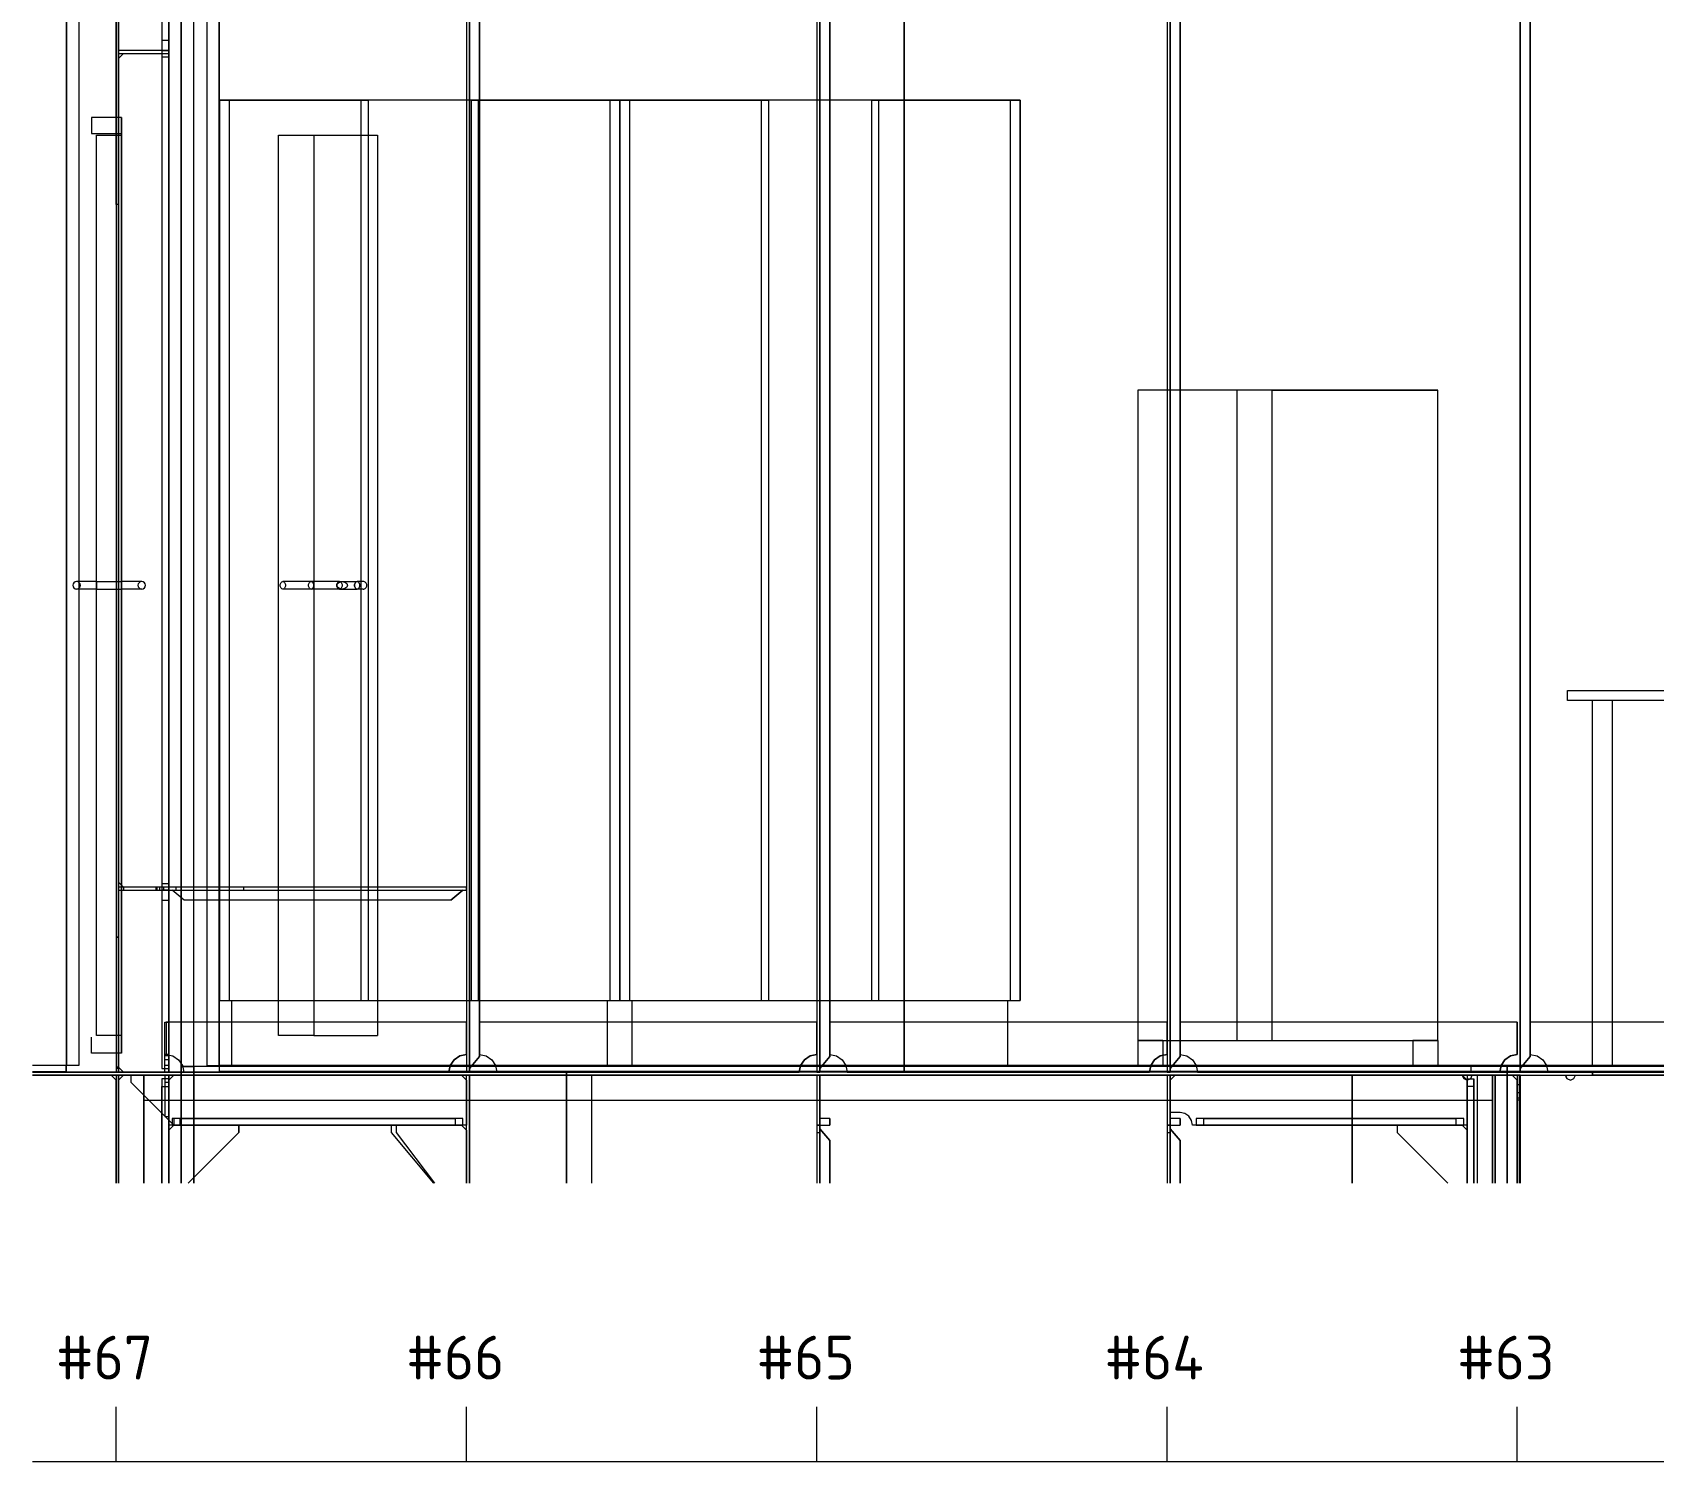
# Model space of a CAD drawing. Header units: millimetres. Extents: x -35117 to 70520, y -28859 to 27816.
# Drawn here: x -22481 to -19242, y -17423 to -14566 of the extents above; entities that cross this region are included whole.
import ezdxf

# ---------------------------------------------------------------- set-up
doc = ezdxf.new("R2010")
doc.units = ezdxf.units.MM
for name, color, linetype in [('-1', 7, 'Continuous'), ('-1102', 7, 'Continuous'), ('-1109', 7, 'Continuous'), ('-1114', 7, 'Continuous'), ('-1513', 7, 'Continuous'), ('1', 7, 'Continuous'), ('2', 7, 'Continuous'), ('3', 7, 'Continuous')]:
    doc.layers.add(name, color=color, linetype=linetype)
doc.styles.add('Style_GOST_type_B', font='GOST type B')

msp = doc.modelspace()

# ---------------------------------------------------------------- linework, layer by layer
at = {"layer": '-1', "color": 1, "lineweight": 0}
for p, q in [((-22314.13, -17422.696), (-22314.13, -17313.321)), ((-21614.13, -17422.696), (-21614.13, -17313.321)), ((-20914.13, -17422.696), (-20914.13, -17313.321)), ((-20214.13, -17422.696), (-20214.13, -17313.321)), ((-19514.13, -17422.696), (-19514.13, -17313.321)), ((-22481.432, -17422.696), (-16653.233, -17422.696))]:
    msp.add_line(p, q, dxfattribs=at)
at = {"layer": '-1102', "color": 3, "lineweight": 0}
for p, q in [((-22309.13, -14050.247), (-22309.13, -14910.248)), ((-22309.13, -14910.248), (-22309.13, -14050.247)), ((-22309.13, -14050.247), (-22309.13, -16644.248)), ((-22309.13, -16644.248), (-22309.13, -14050.247)), ((-20739.128, -16644.248), (-20739.128, -14050.247)), ((-20739.128, -14050.247), (-20739.128, -16644.248)), ((-22309.13, -14910.248), (-22309.13, -16374.246)), ((-22309.13, -16374.246), (-22309.13, -14910.248)), ((-22309.13, -16374.246), (-22309.13, -16644.248)), ((-22309.13, -16644.248), (-22309.13, -16374.246)), ((-21414.128, -16644.248), (-22481.432, -16644.248)), ((-22481.432, -16644.248), (-21414.128, -16644.248)), ((-22481.432, -16650.247), (-21414.128, -16650.247)), ((-21414.128, -16650.247), (-22481.432, -16650.247)), ((-22481.432, -16650.247), (-22324.126, -16650.247)), ((-22314.128, -16660.248), (-22324.126, -16650.247)), ((-22309.13, -16637.177), (-22314.128, -16637.177)), ((-22309.13, -16637.177), (-22314.128, -16637.177)), ((-22309.13, -16866.254), (-22309.13, -16650.247)), ((-22309.13, -16650.247), (-22309.13, -16866.254)), ((-22309.13, -16866.254), (-22309.13, -16650.247)), ((-22309.13, -16650.247), (-22309.13, -16866.254)), ((-22299.126, -16650.247), (-21414.128, -16650.247)), ((-21608.129, -16866.254), (-21608.129, -16650.247)), ((-21414.128, -16650.247), (-21414.128, -16644.248)), ((-21414.128, -16644.248), (-21414.128, -16650.247)), ((-21414.128, -16650.247), (-21414.128, -16644.248)), ((-21414.128, -16644.248), (-21414.128, -16650.247)), ((-21414.128, -16644.248), (-21414.128, -16650.247)), ((-19364.128, -16644.248), (-21414.128, -16644.248)), ((-21414.128, -16644.248), (-21414.128, -16650.247)), ((-19364.128, -16644.248), (-21414.128, -16644.248)), ((-21414.128, -16866.254), (-21414.128, -16650.247)), ((-21414.128, -16650.247), (-21414.128, -16866.254)), ((-21414.128, -16650.247), (-19364.128, -16650.247)), ((-21414.128, -16650.247), (-19364.128, -16650.247)), ((-21414.128, -16650.247), (-19844.127, -16650.247)), ((-21414.128, -16866.254), (-21414.128, -16650.247)), ((-19844.127, -16866.254), (-19844.127, -16650.247)), ((-19844.127, -16650.247), (-19844.127, -16866.254)), ((-19621.202, -16657.318), (-19624.126, -16650.247)), ((-19509.13, -16650.247), (-19509.13, -16660.248)), ((-19509.13, -16866.254), (-19509.13, -16650.247)), ((-19508.129, -16650.247), (-19508.129, -16866.254)), ((-19415.197, -16657.318), (-19418.126, -16650.247)), ((-19364.128, -16644.248), (-19364.128, -16650.247)), ((-16653.234, -16644.248), (-19364.128, -16644.248)), ((-19364.128, -16650.247), (-19364.128, -16644.248)), ((-19364.128, -16644.248), (-16653.234, -16644.248)), ((-19364.128, -16650.247), (-19364.128, -16644.248)), ((-19364.128, -16650.247), (-19364.128, -16644.248)), ((-19364.128, -16650.247), (-19364.128, -16644.248)), ((-19364.128, -16644.248), (-19364.128, -16650.247)), ((-19364.128, -16650.247), (-16653.234, -16650.247)), ((-16653.234, -16650.247), (-19364.128, -16650.247)), ((-22314.128, -16866.254), (-22314.128, -16660.248)), ((-19621.202, -16657.318), (-19614.128, -16660.248)), ((-19508.129, -16669.382), (-19514.128, -16669.382)), ((-19514.128, -16669.382), (-19514.128, -16685.605)), ((-19509.13, -16660.248), (-19509.13, -16866.254)), ((-19415.197, -16657.318), (-19408.129, -16660.248)), ((-19508.129, -16685.605), (-19514.128, -16685.605)), ((-19514.128, -16685.605), (-19514.128, -16696.442)), ((-19508.129, -16696.442), (-19514.128, -16696.442)), ((-19514.128, -16696.442), (-19514.128, -16700.247)), ((-19508.129, -16700.247), (-19514.128, -16700.247)), ((-19514.128, -16700.247), (-19514.128, -16866.254))]:
    msp.add_line(p, q, dxfattribs=at)
for points in [[(-22309.13, -14910.248), (-22314.128, -14910.248), (-22314.128, -14050.247), (-22309.13, -14050.247)], [(-22309.13, -14050.247), (-22314.128, -14050.247), (-22314.128, -16644.248), (-22309.13, -16644.248)], [(-20739.128, -16644.248), (-22309.13, -16644.248), (-22309.13, -14060.248), (-22299.126, -14050.247)], [(-19169.127, -16644.248), (-20739.128, -16644.248), (-20739.128, -14050.247)], [(-22309.13, -14910.248), (-22314.128, -14910.248), (-22314.128, -16374.246), (-22309.13, -16374.246)], [(-22309.13, -16374.246), (-22314.128, -16374.246), (-22314.128, -16644.248), (-22309.13, -16644.248)], [(-22324.126, -16650.247), (-22314.128, -16660.248), (-22314.128, -16866.254)], [(-22309.13, -16634.247), (-22314.128, -16634.247), (-22314.128, -16637.177)], [(-22309.13, -16634.247), (-22314.128, -16634.247), (-22314.128, -16637.177)], [(-22314.128, -16637.177), (-22314.128, -16644.248), (-22309.13, -16644.248)], [(-22314.128, -16637.177), (-22314.128, -16644.248), (-22309.13, -16644.248)], [(-22309.13, -16650.247), (-22314.128, -16650.247), (-22314.128, -16866.254)], [(-22309.13, -16650.247), (-22314.128, -16650.247), (-22314.128, -16866.254)], [(-22309.13, -16644.248), (-22309.13, -16637.177), (-22309.13, -16634.247)], [(-22309.13, -16634.247), (-22309.13, -16637.177), (-22309.13, -16644.248)], [(-22309.13, -16644.248), (-22309.13, -16637.177), (-22309.13, -16634.247)], [(-22309.13, -16634.247), (-22309.13, -16637.177), (-22309.13, -16644.248)], [(-22309.13, -16866.254), (-22309.13, -16660.248), (-22299.126, -16650.247)], [(-21614.128, -16866.254), (-21614.128, -16650.247), (-21608.129, -16650.247)], [(-21608.129, -16650.247), (-21608.129, -16660.248), (-21608.129, -16866.254)], [(-19844.127, -16866.254), (-19844.127, -16650.247), (-19624.126, -16650.247)], [(-19624.126, -16650.247), (-19621.202, -16657.318), (-19614.128, -16660.248)], [(-19614.128, -16660.248), (-19607.054, -16657.318), (-19604.131, -16650.247), (-19418.126, -16650.247)], [(-19509.13, -16650.247), (-19514.128, -16650.247), (-19514.128, -16866.254)], [(-19508.129, -16650.247), (-19514.128, -16650.247), (-19514.128, -16669.382)], [(-19508.129, -16866.254), (-19508.129, -16700.247), (-19508.129, -16696.442), (-19508.129, -16685.605), (-19508.129, -16669.382), (-19508.129, -16650.247)], [(-19418.126, -16650.247), (-19415.197, -16657.318), (-19408.129, -16660.248)], [(-19408.129, -16660.248), (-19401.055, -16657.318), (-19398.131, -16650.247), (-19002.129, -16650.247)]]:
    msp.add_lwpolyline(points, dxfattribs=at)
at = {"layer": '-1109', "color": 1, "lineweight": 0}
for p, q in [((-22209.13, -16274.246), (-22209.13, -14150.247)), ((-22209.13, -14150.247), (-22209.13, -16274.246)), ((-20908.129, -14150.247), (-20908.129, -16644.248)), ((-20208.129, -14150.247), (-20208.129, -16644.248)), ((-22209.13, -16267.099), (-22209.13, -14157.398)), ((-20908.129, -16637.097), (-20908.129, -14157.398)), ((-20888.127, -16613.26), (-20888.127, -14181.235)), ((-20208.129, -16637.097), (-20208.129, -14157.398)), ((-20188.127, -16613.26), (-20188.127, -14181.235)), ((-21608.129, -14258.249), (-21608.129, -16644.248)), ((-21608.129, -16637.097), (-21608.129, -14265.399)), ((-19508.129, -14258.249), (-19508.129, -16644.248)), ((-19508.129, -16637.097), (-19508.129, -14265.399)), ((-21588.127, -16613.26), (-21588.127, -14289.233)), ((-19488.127, -16613.26), (-19488.127, -14289.233)), ((-22309.13, -14602.249), (-22309.13, -14608.249)), ((-22209.13, -14602.249), (-22309.13, -14602.249)), ((-22309.13, -14608.249), (-22209.13, -14608.249)), ((-22209.13, -14602.249), (-22209.13, -14582.248)), ((-22209.13, -14582.248), (-22209.13, -14602.249)), ((-22209.13, -14608.249), (-22209.13, -14602.249)), ((-22209.13, -14602.249), (-22209.13, -14608.249)), ((-22209.13, -16644.248), (-22209.13, -14608.249)), ((-22209.13, -14608.249), (-22209.13, -16644.248)), ((-22209.13, -16637.097), (-22209.13, -14615.399)), ((-21608.129, -16637.097), (-21588.127, -16613.26)), ((-20908.129, -16637.097), (-20888.127, -16613.26)), ((-20208.129, -16637.097), (-20188.127, -16613.26)), ((-19508.129, -16637.097), (-19488.127, -16613.26)), ((-22209.13, -16866.254), (-22209.13, -16650.247)), ((-22209.13, -16650.247), (-22209.13, -16866.254)), ((-22209.13, -16650.247), (-22209.13, -16733.179)), ((-22199.126, -16650.247), (-21624.126, -16650.247)), ((-21614.128, -16660.248), (-21624.126, -16650.247)), ((-20908.129, -16650.247), (-20914.128, -16650.247)), ((-20908.129, -16650.247), (-20908.129, -16750.247)), ((-20208.129, -16650.247), (-20214.128, -16650.247)), ((-20208.129, -16650.247), (-20208.129, -16750.247)), ((-20198.131, -16650.247), (-19624.126, -16650.247)), ((-20198.131, -16650.247), (-19624.126, -16650.247)), ((-19614.128, -16660.248), (-19624.126, -16650.247)), ((-19614.128, -16660.248), (-19624.126, -16650.247)), ((-19524.126, -16650.247), (-19514.128, -16660.248)), ((-19524.126, -16650.247), (-19514.128, -16660.248)), ((-22209.13, -16665.247), (-22217.125, -16665.247)), ((-22209.13, -16866.254), (-22209.13, -16657.398)), ((-22209.13, -16866.254), (-22209.13, -16672.928)), ((-21614.128, -16750.247), (-21614.128, -16660.248)), ((-19614.128, -16750.247), (-19614.128, -16660.248)), ((-19614.128, -16750.247), (-19614.128, -16660.248)), ((-19600.737, -16672.931), (-19614.128, -16672.931)), ((-19614.128, -16672.931), (-19614.128, -16866.254)), ((-19600.737, -16866.254), (-19600.737, -16657.398)), ((-19600.737, -16866.254), (-19600.737, -16657.398)), ((-19600.737, -16866.254), (-19600.737, -16672.931)), ((-19514.128, -16660.248), (-19514.128, -16866.254)), ((-19514.128, -16660.248), (-19514.128, -16866.254)), ((-20908.129, -16736.856), (-20908.129, -16750.247)), ((-20888.127, -16736.856), (-20908.129, -16736.856)), ((-20888.127, -16750.247), (-20888.127, -16736.856)), ((-20888.127, -16736.856), (-20888.127, -16750.247)), ((-20208.129, -16736.856), (-20208.129, -16750.247)), ((-20188.127, -16736.856), (-20208.129, -16736.856)), ((-20188.127, -16750.247), (-20188.127, -16736.856)), ((-20188.127, -16736.856), (-20188.127, -16750.247)), ((-20908.129, -16750.247), (-20888.127, -16750.247)), ((-20908.129, -16750.247), (-20908.129, -16866.254)), ((-20888.127, -16781.235), (-20908.129, -16757.398)), ((-20908.129, -16866.254), (-20908.129, -16757.398)), ((-20208.129, -16750.247), (-20188.127, -16750.247)), ((-20208.129, -16750.247), (-20208.129, -16866.254)), ((-20188.127, -16781.235), (-20208.129, -16757.398)), ((-20208.129, -16866.254), (-20208.129, -16757.398)), ((-20888.127, -16866.254), (-20888.127, -16781.235)), ((-20188.127, -16866.254), (-20188.127, -16781.235))]:
    msp.add_line(p, q, dxfattribs=at)
at = {"layer": '-1109', "color": 4, "lineweight": 0}
for p, q in [((-22309.13, -16274.246), (-22309.13, -16280.246)), ((-22299.126, -16274.246), (-22309.13, -16274.246)), ((-22309.13, -16280.246), (-22299.126, -16280.246)), ((-22299.126, -16274.246), (-22299.126, -16280.246)), ((-22234.13, -16274.246), (-22299.126, -16274.246)), ((-22299.126, -16280.246), (-22234.13, -16280.246)), ((-22234.13, -16280.246), (-22234.13, -16274.246)), ((-22234.13, -16280.246), (-22234.13, -16274.246)), ((-22232.225, -16274.246), (-22234.13, -16274.246)), ((-22234.13, -16280.246), (-22232.225, -16280.246)), ((-22232.225, -16280.246), (-22232.225, -16274.246)), ((-22226.805, -16274.246), (-22232.225, -16274.246)), ((-22232.225, -16280.246), (-22226.805, -16280.246)), ((-22226.805, -16280.246), (-22226.805, -16274.246)), ((-22218.694, -16274.246), (-22226.805, -16274.246)), ((-22226.805, -16280.246), (-22218.694, -16280.246)), ((-22218.694, -16280.246), (-22218.694, -16274.246)), ((-22209.13, -16274.246), (-22218.694, -16274.246)), ((-22218.694, -16280.246), (-22209.13, -16280.246)), ((-22209.13, -16280.246), (-22209.13, -16274.246)), ((-22209.13, -16280.246), (-22209.13, -16274.246)), ((-22209.13, -16274.246), (-22209.13, -16280.246)), ((-21614.128, -16274.246), (-22209.13, -16274.246)), ((-22209.13, -16280.246), (-22209.13, -16300.247)), ((-22209.13, -16300.247), (-22209.13, -16280.246)), ((-22209.13, -16280.246), (-21614.128, -16280.246)), ((-22201.976, -16280.246), (-21621.276, -16280.246)), ((-21645.116, -16300.247), (-21621.276, -16280.246)), ((-21621.276, -16280.246), (-21645.116, -16300.247)), ((-21614.128, -16280.246), (-21614.128, -16274.246)), ((-21614.128, -16280.246), (-21614.128, -16274.246)), ((-21614.128, -16544.248), (-21614.128, -16609.247)), ((-20914.128, -16544.248), (-20914.128, -16609.247)), ((-20214.128, -16544.248), (-20214.128, -16609.247)), ((-19514.128, -16544.248), (-19514.128, -16609.247)), ((-22209.13, -16609.247), (-22217.125, -16609.247)), ((-22217.125, -16611.911), (-22217.125, -16609.247)), ((-22209.13, -16611.911), (-22217.125, -16611.911)), ((-22217.125, -16619.501), (-22217.125, -16611.911)), ((-21627.52, -16611.911), (-21638.878, -16619.501)), ((-21614.128, -16609.247), (-21627.52, -16611.911)), ((-20927.52, -16611.911), (-20938.878, -16619.501)), ((-20914.128, -16609.247), (-20927.52, -16611.911)), ((-20227.52, -16611.911), (-20238.878, -16619.501)), ((-20214.128, -16609.247), (-20227.52, -16611.911)), ((-19527.52, -16611.911), (-19538.878, -16619.501)), ((-19514.128, -16609.247), (-19527.52, -16611.911)), ((-22284.13, -16650.247), (-21624.126, -16650.247)), ((-22209.13, -16619.501), (-22217.125, -16619.501)), ((-22217.125, -16630.853), (-22217.125, -16619.501)), ((-22209.13, -16630.853), (-22217.125, -16630.853)), ((-22179.131, -16644.248), (-21649.126, -16644.248)), ((-21646.465, -16630.853), (-21649.126, -16644.248)), ((-21638.878, -16619.501), (-21646.465, -16630.853)), ((-21614.128, -16660.248), (-21624.126, -16650.247)), ((-21553.13, -16644.248), (-20949.126, -16644.248)), ((-20946.465, -16630.853), (-20949.126, -16644.248)), ((-20938.878, -16619.501), (-20946.465, -16630.853)), ((-20853.13, -16644.248), (-20249.126, -16644.248)), ((-20246.465, -16630.853), (-20249.126, -16644.248)), ((-20238.878, -16619.501), (-20246.465, -16630.853)), ((-20153.13, -16644.248), (-19549.126, -16644.248)), ((-19546.465, -16630.853), (-19549.126, -16644.248)), ((-19538.878, -16619.501), (-19546.465, -16630.853)), ((-19453.13, -16644.248), (-18849.126, -16644.248)), ((-21614.128, -16750.247), (-21614.128, -16660.248))]:
    msp.add_line(p, q, dxfattribs=at)
at = {"layer": '-1109', "color": 1, "lineweight": 0}
for points in [[(-22309.13, -16264.249), (-22309.13, -14160.248), (-22299.126, -14150.247), (-22209.13, -14150.247)], [(-20908.129, -14150.247), (-20914.128, -14150.247), (-20914.128, -16644.248), (-20908.129, -16644.248)], [(-20908.129, -16594.248), (-20908.129, -14200.247), (-20908.129, -14197.965), (-20908.129, -14191.461), (-20908.129, -14181.729), (-20908.129, -14170.249), (-20908.129, -14150.247)], [(-20208.129, -14150.247), (-20214.128, -14150.247), (-20214.128, -16644.248), (-20208.129, -16644.248)], [(-20208.129, -16594.248), (-20208.129, -14200.247), (-20208.129, -14197.965), (-20208.129, -14191.461), (-20208.129, -14181.729), (-20208.129, -14170.249), (-20208.129, -14150.247)], [(-22209.13, -14157.398), (-22222.521, -14157.398), (-22222.521, -16267.099), (-22209.13, -16267.099)], [(-22209.13, -14157.398), (-22209.13, -14181.235), (-22209.13, -16243.262), (-22209.13, -16267.099)], [(-20908.129, -14157.398), (-20888.127, -14181.235), (-20888.127, -16613.26), (-20908.129, -16637.097)], [(-20208.129, -14157.398), (-20188.127, -14181.235), (-20188.127, -16613.26), (-20208.129, -16637.097)], [(-21608.129, -14258.249), (-21614.128, -14258.249), (-21614.128, -16644.248), (-21608.129, -16644.248)], [(-21608.129, -16594.248), (-21608.129, -14308.249), (-21608.129, -14305.966), (-21608.129, -14299.46), (-21608.129, -14289.728), (-21608.129, -14278.247), (-21608.129, -14258.249)], [(-21608.129, -14265.399), (-21588.127, -14289.233), (-21588.127, -16613.26), (-21608.129, -16637.097)], [(-19508.129, -16594.248), (-19508.129, -14308.249), (-19508.129, -14305.966), (-19508.129, -14299.46), (-19508.129, -14289.728), (-19508.129, -14278.247), (-19508.129, -14258.249)], [(-19508.129, -14265.399), (-19488.127, -14289.233), (-19488.127, -16613.26), (-19508.129, -16637.097)], [(-22309.13, -16634.247), (-22309.13, -14618.247), (-22299.126, -14608.249), (-22209.13, -14608.249)], [(-22209.13, -14582.248), (-22222.521, -14582.248), (-22222.521, -14602.249), (-22209.13, -14602.249)], [(-22209.13, -14615.399), (-22222.521, -14615.399), (-22222.521, -16637.097), (-22209.13, -16637.097)], [(-22209.13, -14615.399), (-22209.13, -14639.233), (-22209.13, -16613.26), (-22209.13, -16637.097)], [(-22209.13, -16274.246), (-22299.126, -16274.246), (-22309.13, -16264.249)], [(-21608.129, -16644.248), (-21608.129, -16624.246), (-21608.129, -16612.766), (-21608.129, -16603.037), (-21608.129, -16596.53), (-21608.129, -16594.248)], [(-20908.129, -16644.248), (-20908.129, -16624.246), (-20908.129, -16612.766), (-20908.129, -16603.037), (-20908.129, -16596.53), (-20908.129, -16594.248)], [(-20208.129, -16644.248), (-20208.129, -16624.246), (-20208.129, -16612.766), (-20208.129, -16603.037), (-20208.129, -16596.53), (-20208.129, -16594.248)], [(-19508.129, -16644.248), (-19508.129, -16624.246), (-19508.129, -16612.766), (-19508.129, -16603.037), (-19508.129, -16596.53), (-19508.129, -16594.248)], [(-22209.13, -16644.248), (-22299.126, -16644.248), (-22309.13, -16634.247)], [(-22309.13, -16866.254), (-22309.13, -16660.248), (-22299.126, -16650.247), (-22209.13, -16650.247)], [(-22209.13, -16650.247), (-22217.125, -16650.247), (-22217.125, -16665.247)], [(-21614.128, -16750.247), (-22209.13, -16750.247), (-22209.13, -16660.248), (-22199.126, -16650.247)], [(-22209.13, -16733.179), (-22209.13, -16665.247), (-22209.13, -16650.247)], [(-21624.126, -16650.247), (-21614.128, -16660.248), (-21614.128, -16750.247)], [(-20914.128, -16650.247), (-20914.128, -16750.247), (-20908.129, -16750.247)], [(-20908.129, -16750.247), (-20908.129, -16660.248), (-20908.129, -16650.247)], [(-20214.128, -16650.247), (-20214.128, -16750.247), (-20208.129, -16750.247)], [(-20208.129, -16750.247), (-20208.129, -16660.248), (-20208.129, -16650.247)], [(-19614.128, -16750.247), (-20163.127, -16750.247), (-20165.032, -16740.683), (-20170.452, -16732.572), (-20178.563, -16727.152), (-20188.127, -16725.247), (-20208.129, -16725.247), (-20208.129, -16660.248), (-20198.131, -16650.247)], [(-19614.128, -16750.247), (-20163.127, -16750.247), (-20165.032, -16740.683), (-20170.452, -16732.572), (-20178.563, -16727.152), (-20188.127, -16725.247), (-20208.129, -16725.247), (-20208.129, -16660.248), (-20198.131, -16650.247)], [(-19624.126, -16650.247), (-19614.128, -16660.248), (-19614.128, -16750.247)], [(-19624.126, -16650.247), (-19614.128, -16660.248), (-19614.128, -16750.247)], [(-19524.126, -16650.247), (-19614.128, -16650.247), (-19614.128, -16866.254)], [(-19524.126, -16650.247), (-19614.128, -16650.247), (-19614.128, -16866.254)], [(-19514.128, -16866.254), (-19514.128, -16660.248), (-19524.126, -16650.247)], [(-19514.128, -16866.254), (-19514.128, -16660.248), (-19524.126, -16650.247)], [(-22209.13, -16657.398), (-22222.521, -16657.398), (-22222.521, -16866.254)], [(-22222.521, -16866.254), (-22222.521, -16672.928), (-22209.13, -16672.928)], [(-22217.125, -16665.247), (-22217.125, -16733.179), (-22209.13, -16733.179)], [(-22209.13, -16657.398), (-22209.13, -16681.235), (-22209.13, -16866.254)], [(-22209.13, -16672.928), (-22209.13, -16681.235), (-22209.13, -16866.254)], [(-19614.128, -16866.254), (-19614.128, -16657.398), (-19600.737, -16657.398)], [(-19614.128, -16866.254), (-19614.128, -16657.398), (-19600.737, -16657.398)], [(-19600.737, -16657.398), (-19600.737, -16681.235), (-19600.737, -16866.254)], [(-19600.737, -16657.398), (-19600.737, -16681.235), (-19600.737, -16866.254)], [(-19600.737, -16672.931), (-19600.737, -16681.235), (-19600.737, -16866.254)], [(-22201.976, -16750.247), (-21621.276, -16750.247), (-21621.276, -16736.856), (-22201.976, -16736.856), (-22201.976, -16750.247)], [(-21636.809, -16750.247), (-22186.449, -16750.247), (-22186.449, -16736.856), (-21636.809, -16736.856), (-21636.809, -16750.247)], [(-20155.98, -16750.247), (-19621.276, -16750.247), (-19621.276, -16736.856), (-20155.98, -16736.856), (-20155.98, -16750.247)], [(-20155.98, -16750.247), (-19621.276, -16750.247), (-19621.276, -16736.856), (-20155.98, -16736.856), (-20155.98, -16750.247)], [(-19636.809, -16750.247), (-20140.447, -16750.247), (-20140.447, -16736.856), (-19636.809, -16736.856), (-19636.809, -16750.247)], [(-20908.129, -16750.247), (-20914.128, -16750.247), (-20914.128, -16866.254)], [(-20908.129, -16866.254), (-20908.129, -16760.248), (-20908.129, -16750.247)], [(-20908.129, -16757.398), (-20888.127, -16781.235), (-20888.127, -16866.254)], [(-20208.129, -16750.247), (-20214.128, -16750.247), (-20214.128, -16866.254)], [(-20208.129, -16866.254), (-20208.129, -16760.248), (-20208.129, -16750.247)], [(-20208.129, -16757.398), (-20188.127, -16781.235), (-20188.127, -16866.254)]]:
    msp.add_lwpolyline(points, dxfattribs=at)
at = {"layer": '-1109', "color": 4, "lineweight": 0}
for points in [[(-22209.13, -16280.246), (-22222.521, -16280.246), (-22222.521, -16300.247), (-22209.13, -16300.247)], [(-21645.116, -16300.247), (-22178.142, -16300.247), (-22201.976, -16280.246)], [(-22217.125, -16609.247), (-22217.125, -16544.248), (-22209.13, -16544.248)], [(-21614.128, -16544.248), (-22214.128, -16544.248), (-22214.128, -16609.247), (-22200.737, -16611.911), (-22189.379, -16619.501), (-22181.792, -16630.853), (-22179.131, -16644.248)], [(-22209.13, -16644.248), (-22209.13, -16629.248), (-22209.13, -16544.248)], [(-22209.13, -16544.248), (-22209.13, -16609.247), (-22209.13, -16611.911), (-22209.13, -16619.501), (-22209.13, -16630.853), (-22209.13, -16644.248)], [(-21649.126, -16644.248), (-21646.465, -16630.853), (-21638.878, -16619.501), (-21627.52, -16611.911), (-21614.128, -16609.247), (-21614.128, -16544.248)], [(-20914.128, -16544.248), (-21588.127, -16544.248), (-21588.127, -16609.247), (-21574.736, -16611.911), (-21563.378, -16619.501), (-21555.791, -16630.853), (-21553.13, -16644.248)], [(-20949.126, -16644.248), (-20946.465, -16630.853), (-20938.878, -16619.501), (-20927.52, -16611.911), (-20914.128, -16609.247), (-20914.128, -16544.248)], [(-20214.128, -16544.248), (-20888.127, -16544.248), (-20888.127, -16609.247), (-20874.736, -16611.911), (-20863.378, -16619.501), (-20855.791, -16630.853), (-20853.13, -16644.248)], [(-20249.126, -16644.248), (-20246.465, -16630.853), (-20238.878, -16619.501), (-20227.52, -16611.911), (-20214.128, -16609.247), (-20214.128, -16544.248)], [(-19514.128, -16544.248), (-20188.127, -16544.248), (-20188.127, -16609.247), (-20174.736, -16611.911), (-20163.378, -16619.501), (-20155.791, -16630.853), (-20153.13, -16644.248)], [(-19549.126, -16644.248), (-19546.465, -16630.853), (-19538.878, -16619.501), (-19527.52, -16611.911), (-19514.128, -16609.247), (-19514.128, -16544.248)], [(-18814.128, -16544.248), (-19488.127, -16544.248), (-19488.127, -16609.247), (-19474.736, -16611.911), (-19463.378, -16619.501), (-19455.791, -16630.853), (-19453.13, -16644.248)], [(-21614.128, -16750.247), (-22199.126, -16750.247), (-22221.447, -16727.927), (-22284.13, -16665.247), (-22284.13, -16650.247)], [(-22209.13, -16644.248), (-22217.125, -16644.248), (-22217.125, -16630.853)], [(-21624.126, -16650.247), (-21614.128, -16660.248), (-21614.128, -16750.247)], [(-22199.126, -16750.247), (-21621.276, -16750.247), (-21621.276, -16736.856), (-22199.126, -16736.856), (-22199.126, -16750.247)]]:
    msp.add_lwpolyline(points, dxfattribs=at)
at = {"layer": '-1114', "color": 4, "lineweight": 0}
for p, q in [((-22209.13, -16274.246), (-22209.13, -16280.246)), ((-22194.127, -16274.246), (-22209.13, -16274.246)), ((-22209.13, -16280.246), (-22194.127, -16280.246)), ((-22194.127, -16280.246), (-22194.127, -16274.246)), ((-22059.13, -16274.246), (-22194.127, -16274.246)), ((-22194.127, -16280.246), (-22059.13, -16280.246)), ((-22059.13, -16280.246), (-22059.13, -16274.246)), ((-22059.13, -16280.246), (-22059.13, -16274.246)), ((-22199.126, -16750.247), (-22069.127, -16750.247)), ((-22170.134, -16866.254), (-22069.127, -16765.247)), ((-22069.127, -16765.247), (-22069.127, -16750.247)), ((-21624.126, -16750.247), (-21614.128, -16760.248)), ((-21624.126, -16750.247), (-21614.128, -16760.248)), ((-21614.128, -16760.248), (-21624.126, -16750.247)), ((-21624.126, -16750.247), (-21614.128, -16760.248)), ((-21614.128, -16760.248), (-21614.128, -16866.254)), ((-21614.128, -16760.248), (-21614.128, -16866.254)), ((-21614.128, -16866.254), (-21614.128, -16760.248)), ((-21614.128, -16760.248), (-21614.128, -16866.254)), ((-20914.128, -16765.247), (-20908.129, -16765.247)), ((-20914.128, -16765.247), (-20914.128, -16866.254)), ((-20214.128, -16765.247), (-20208.129, -16765.247)), ((-20214.128, -16765.247), (-20214.128, -16866.254)), ((-19624.126, -16750.247), (-19614.128, -16760.248)), ((-19624.126, -16750.247), (-19614.128, -16760.248)), ((-19614.128, -16760.248), (-19614.128, -16866.254)), ((-19614.128, -16760.248), (-19614.128, -16866.254))]:
    msp.add_line(p, q, dxfattribs=at)
for points in [[(-22209.13, -16866.254), (-22209.13, -16760.248), (-22199.126, -16750.247)], [(-22069.127, -16750.247), (-22069.127, -16765.247), (-22170.134, -16866.254)], [(-21679.583, -16866.254), (-21764.128, -16765.247), (-21764.128, -16750.247), (-21624.126, -16750.247)], [(-21677.068, -16866.254), (-21754.131, -16765.247), (-21754.131, -16750.247), (-21624.126, -16750.247)], [(-20908.129, -16750.247), (-20914.128, -16750.247), (-20914.128, -16765.247)], [(-20908.129, -16750.247), (-20908.129, -16765.247), (-20908.129, -16866.254)], [(-20908.129, -16866.254), (-20908.129, -16760.248), (-20908.129, -16750.247)], [(-20208.129, -16750.247), (-20214.128, -16750.247), (-20214.128, -16765.247)], [(-20208.129, -16750.247), (-20208.129, -16765.247), (-20208.129, -16866.254)], [(-20208.129, -16866.254), (-20208.129, -16760.248), (-20208.129, -16750.247)], [(-19624.126, -16750.247), (-19754.131, -16750.247), (-19754.131, -16765.247), (-19653.124, -16866.254)], [(-19624.126, -16750.247), (-19754.131, -16750.247), (-19754.131, -16765.247), (-19653.124, -16866.254)], [(-19614.128, -16866.254), (-19614.128, -16760.248), (-19624.126, -16750.247)], [(-19614.128, -16866.254), (-19614.128, -16760.248), (-19624.126, -16750.247)]]:
    msp.add_lwpolyline(points, dxfattribs=at)
at = {"layer": '-1513', "color": 231, "lineweight": 0}
for p, q in [((-22413.579, -16631.259), (-22413.579, -14426.212)), ((-22413.579, -14426.212), (-22413.579, -16631.253)), ((-22108.062, -14470.209), (-22108.062, -16631.247)), ((-22108.062, -16631.247), (-22108.062, -14470.209)), ((-22413.787, -16631.21), (-22481.432, -16631.21)), ((-22481.432, -16643.21), (-22413.787, -16643.21)), ((-22413.787, -16643.21), (-22413.787, -16631.21)), ((-22413.787, -16631.21), (-22413.787, -16643.21)), ((-22413.579, -16631.253), (-22413.579, -16631.259)), ((-22388.579, -16631.253), (-22413.579, -16631.253)), ((-22184.154, -16633.264), (-22159.154, -16633.264)), ((-22184.154, -16633.264), (-22184.154, -16866.254)), ((-22159.154, -16866.254), (-22159.154, -16633.24)), ((-22107.787, -16643.222), (-22107.787, -16631.223)), ((-22107.787, -16631.223), (-16914.037, -16631.223)), ((-16914.037, -16643.222), (-22107.787, -16643.222)), ((-19558.123, -16866.254), (-19558.123, -16650.247)), ((-19558.123, -16650.247), (-19558.123, -16866.254)), ((-19534.124, -16866.254), (-19534.124, -16632.3)), ((-19534.124, -16632.3), (-19534.124, -16866.254))]:
    msp.add_line(p, q, dxfattribs=at)
at = {"layer": '-1513', "color": 33, "lineweight": 0}
for p, q in [((-22184.148, -16632.297), (-22184.148, -14473.374)), ((-22184.148, -14473.374), (-22184.148, -16632.297))]:
    msp.add_line(p, q, dxfattribs=at)
at = {"layer": '-1513', "color": 1, "lineweight": 0}
for p, q in [((-22259.093, -16650.131), (-22259.093, -16866.254)), ((-22259.032, -16650.369), (-22259.032, -16700.369)), ((-19563.994, -16866.254), (-19563.994, -16650.223)), ((-19563.994, -16650.223), (-19563.994, -16866.254)), ((-19514.006, -16866.254), (-19514.006, -16650.131))]:
    msp.add_line(p, q, dxfattribs=at)
at = {"layer": '-1513', "color": 231, "lineweight": 0}
for points in [[(-22413.579, -14426.212), (-22388.579, -14426.212), (-22388.579, -16631.253)], [(-22108.062, -14470.209), (-22133.062, -14470.209), (-22133.062, -16631.247), (-22108.062, -16631.247)], [(-16914.177, -16631.247), (-22107.927, -16631.247), (-22107.866, -14470.209), (-16914.116, -14470.209)], [(-22159.154, -16633.24), (-22184.154, -16633.24), (-22184.154, -16633.264)], [(-22184.148, -16866.254), (-22184.148, -16632.303), (-19534.124, -16632.3)], [(-22159.154, -16633.24), (-22159.154, -16633.264), (-22159.154, -16866.254)], [(-19558.123, -16650.247), (-19594.121, -16650.247), (-19594.121, -16866.254)]]:
    msp.add_lwpolyline(points, dxfattribs=at)
at = {"layer": '-1513', "color": 33, "lineweight": 0}
for points in [[(-22184.148, -16632.297), (-22159.148, -16632.297), (-22159.148, -14473.374), (-22184.148, -14473.374)], [(-16839.202, -14473.374), (-22184.148, -14473.374), (-22184.142, -16632.297), (-16839.122, -16632.297)], [(-19606.725, -16644.299), (-16864.147, -16644.299), (-16864.147, -16632.297), (-19606.725, -16632.297), (-19606.725, -16644.299)]]:
    msp.add_lwpolyline(points, dxfattribs=at)
at = {"layer": '-1513', "color": 1, "lineweight": 0}
for points in [[(-22309.093, -16866.254), (-22309.093, -16650.131), (-22259.093, -16650.131)], [(-22259.093, -16866.254), (-22259.093, -16650.247), (-22259.093, -16650.131)], [(-22259.069, -16650.369), (-19564.049, -16650.369), (-19564.012, -16650.369)], [(-19564.012, -16650.369), (-22259.032, -16650.369), (-22259.069, -16650.369)], [(-22259.05, -16866.254), (-22259.05, -16650.247), (-19563.994, -16650.223)], [(-22259.032, -16700.369), (-19564.012, -16700.369), (-19564.012, -16650.369)], [(-19514.006, -16650.131), (-19564.006, -16650.131), (-19564.006, -16866.254)], [(-19514.006, -16650.131), (-19514.006, -16650.247), (-19514.006, -16866.254)]]:
    msp.add_lwpolyline(points, dxfattribs=at)
at = {"color": 5, "lineweight": 0}
msp.add_line((-21364.128, -16650.247), (-21364.128, -16866.254), dxfattribs=at)
msp.add_line((-21364.128, -16650.247), (-21364.128, -16866.254), dxfattribs=at)
for p in [(-21364.128, -16644.248), (-21364.128, -16644.248), (-21364.128, -16650.247), (-21364.128, -16650.247)]:
    msp.add_point(p, dxfattribs=at)
at = {"layer": '1', "color": 133, "lineweight": 0}
for p, q in [((-22107.788, -14701.245), (-21824.945, -14701.245)), ((-22107.788, -14701.245), (-22107.788, -16501.245)), ((-21824.945, -14701.245), (-21810.802, -14701.245)), ((-21824.945, -14701.245), (-21824.945, -16501.245)), ((-21810.802, -14701.245), (-21810.802, -16501.245)), ((-21604.772, -14701.245), (-21590.629, -14701.245)), ((-21604.772, -14701.245), (-21604.772, -16501.245)), ((-21590.629, -14701.245), (-21307.786, -14701.245)), ((-21590.629, -14701.245), (-21590.629, -16501.245)), ((-21307.788, -14701.245), (-21024.945, -14701.245)), ((-21307.788, -14701.245), (-21307.788, -16501.245)), ((-21307.786, -14701.245), (-21307.786, -16501.245)), ((-21024.945, -14701.245), (-21010.802, -14701.245)), ((-21024.945, -14701.245), (-21024.945, -16501.245)), ((-21010.802, -14701.245), (-21010.802, -16501.245)), ((-20804.772, -14701.245), (-20790.629, -14701.245)), ((-20804.772, -14701.245), (-20804.772, -16501.245)), ((-20790.629, -14701.245), (-20507.786, -14701.245)), ((-20790.629, -14701.245), (-20790.629, -16501.245)), ((-20507.786, -14701.245), (-20507.786, -16501.245)), ((-19324.036, -15901.379), (-19364.036, -15901.379)), ((-19364.036, -16631.381), (-19364.036, -15901.379)), ((-19324.036, -15901.379), (-19364.036, -15901.379)), ((-19364.036, -16631.381), (-19364.036, -15901.379)), ((-19324.036, -16631.381), (-19324.036, -15901.379)), ((-19324.036, -16631.381), (-19324.036, -15901.379)), ((-22107.788, -16501.245), (-21824.945, -16501.245)), ((-21824.945, -16501.245), (-21810.802, -16501.245)), ((-21604.772, -16501.245), (-21590.629, -16501.245)), ((-21590.629, -16501.245), (-21307.786, -16501.245)), ((-21307.788, -16501.245), (-21024.945, -16501.245)), ((-21024.945, -16501.245), (-21010.802, -16501.245)), ((-20804.772, -16501.245), (-20790.629, -16501.245)), ((-20790.629, -16501.245), (-20507.786, -16501.245)), ((-19364.036, -16631.381), (-19324.036, -16631.381)), ((-19364.036, -16631.381), (-19324.036, -16631.381))]:
    msp.add_line(p, q, dxfattribs=at)
at = {"layer": '1', "color": 33, "lineweight": 0}
for p, q in [((-22303.099, -14736.252), (-22363.098, -14736.252)), ((-22303.099, -14736.252), (-22303.099, -16606.253)), ((-22303.099, -14768.253), (-22303.099, -14736.252)), ((-22303.099, -16574.252), (-22303.099, -14768.253)), ((-22303.099, -16606.253), (-22303.099, -16574.252))]:
    msp.add_line(p, q, dxfattribs=at)
at = {"layer": '1', "color": 251, "lineweight": 0}
for p, q in [((-20003.738, -15281.247), (-20074.449, -15281.247)), ((-20074.449, -15281.247), (-20074.449, -16581.247)), ((-20003.738, -15281.247), (-19672.785, -15281.247)), ((-20003.738, -16581.247), (-20003.738, -15281.247)), ((-19672.785, -16581.247), (-19672.785, -15281.247)), ((-20074.449, -16581.247), (-20003.738, -16581.247)), ((-20003.738, -16581.247), (-19672.785, -16581.247))]:
    msp.add_line(p, q, dxfattribs=at)
at = {"layer": '1', "color": 121, "lineweight": 0}
for p, q in [((-20222.785, -16581.247), (-20272.785, -16581.247)), ((-20272.785, -16581.247), (-20272.785, -16631.247)), ((-20222.785, -16581.247), (-20272.785, -16581.247)), ((-20272.785, -16581.247), (-20272.785, -16631.247)), ((-20222.785, -16581.247), (-20222.785, -16631.247)), ((-20222.785, -16581.247), (-20222.785, -16631.247)), ((-19672.785, -16581.247), (-19722.785, -16581.247)), ((-19722.785, -16581.247), (-19722.785, -16631.247)), ((-19672.785, -16581.247), (-19722.785, -16581.247)), ((-19722.785, -16581.247), (-19722.785, -16631.247)), ((-19672.785, -16581.247), (-19672.785, -16631.247)), ((-19672.785, -16581.247), (-19672.785, -16631.247)), ((-20272.785, -16631.247), (-20222.785, -16631.247)), ((-20272.785, -16631.247), (-20222.785, -16631.247)), ((-19722.785, -16631.247), (-19672.785, -16631.247)), ((-19722.785, -16631.247), (-19672.785, -16631.247))]:
    msp.add_line(p, q, dxfattribs=at)
at = {"layer": '1', "color": 133, "lineweight": 0}
for points in [[(-22107.786, -16501.245), (-21307.786, -16501.245), (-21307.786, -14701.245), (-22107.786, -14701.245), (-22107.786, -16501.245)], [(-22107.786, -14701.245), (-22107.786, -16501.245), (-22087.786, -16501.245), (-22087.786, -14701.245), (-22107.786, -14701.245)], [(-21307.786, -16501.245), (-20507.786, -16501.245), (-20507.786, -14701.245), (-21307.786, -14701.245), (-21307.786, -16501.245)], [(-21307.786, -14701.245), (-21307.786, -16501.245), (-21287.786, -16501.245), (-21287.786, -14701.245), (-21307.786, -14701.245)], [(-20272.785, -16581.247), (-19672.785, -16581.247), (-19672.785, -15281.247), (-20272.785, -15281.247), (-20272.785, -16581.247)], [(-17914.036, -15881.226), (-17914.036, -15901.224), (-19414.036, -15901.224), (-19414.036, -15881.226), (-17914.036, -15881.226)], [(-22082.786, -16501.245), (-21332.786, -16501.245), (-21332.786, -16631.247), (-22082.786, -16631.247), (-22082.786, -16501.245)], [(-21282.786, -16501.245), (-20532.786, -16501.245), (-20532.786, -16631.247), (-21282.786, -16631.247), (-21282.786, -16501.245)]]:
    msp.add_lwpolyline(points, dxfattribs=at)
at = {"layer": '1', "color": 251, "lineweight": 0}
for points in [[(-22107.786, -14701.245), (-22107.786, -16501.245), (-22087.786, -16501.245), (-22087.786, -14701.245), (-22107.786, -14701.245)], [(-21327.787, -14701.245), (-21327.787, -16501.245), (-21307.786, -16501.245), (-21307.786, -14701.245), (-21327.787, -14701.245)], [(-21307.786, -14701.245), (-21307.786, -16501.245), (-21287.786, -16501.245), (-21287.786, -14701.245), (-21307.786, -14701.245)], [(-20527.787, -14701.245), (-20527.787, -16501.245), (-20507.786, -16501.245), (-20507.786, -14701.245), (-20527.787, -14701.245)]]:
    msp.add_lwpolyline(points, dxfattribs=at)
at = {"layer": '1', "color": 33, "lineweight": 0}
for points in [[(-22363.098, -14736.252), (-22363.098, -14768.253), (-22303.099, -14768.253)], [(-22303.099, -16606.253), (-22363.098, -16606.253), (-22363.098, -16574.252)]]:
    msp.add_lwpolyline(points, dxfattribs=at)
at = {"layer": '2', "color": 251, "lineweight": 0}
for p, q in [((-22353.099, -15663.751), (-22393.099, -15663.751)), ((-22353.099, -15678.751), (-22393.099, -15678.751)), ((-22353.099, -15663.751), (-22353.099, -15678.751)), ((-22353.099, -15663.751), (-22303.099, -15663.751)), ((-22353.099, -15678.751), (-22353.099, -15663.751)), ((-22353.099, -15678.751), (-22303.099, -15678.751)), ((-22303.099, -15663.751), (-22303.099, -15678.751)), ((-22263.098, -15663.751), (-22303.099, -15663.751)), ((-22303.099, -15678.751), (-22303.099, -15663.751)), ((-22263.098, -15678.751), (-22303.099, -15678.751))]:
    msp.add_line(p, q, dxfattribs=at)
msp.add_lwpolyline([(-22303.099, -14771.253), (-22303.099, -16571.253), (-22353.099, -16571.253), (-22353.099, -14771.253), (-22303.099, -14771.253)], dxfattribs=at)
for points in [[(-22393.099, -15678.751, 1), (-22393.099, -15663.751, 1), (-22393.099, -15678.751, 1)], [(-22393.099, -15678.751, 1), (-22393.099, -15663.751, 1), (-22393.099, -15678.751, 1)], [(-22263.098, -15678.751, 1), (-22263.098, -15663.751, 1), (-22263.098, -15678.751, 1)], [(-22263.098, -15678.751, 1), (-22263.098, -15663.751, 1), (-22263.098, -15678.751, 1)]]:
    msp.add_lwpolyline(points, format="xyb", dxfattribs=at)
for centre, start, end in [((-22393.099, -15671.249), 90, 270), ((-22393.099, -15671.249), 270, 90), ((-22263.098, -15671.249), 90, 270), ((-22263.098, -15671.249), 270, 90)]:
    msp.add_arc(centre, 7.5, start, end, dxfattribs=at)
at = {"layer": '3', "color": 251, "lineweight": 0}
for p, q in [((-21989.874, -16571.253), (-21989.874, -14771.253)), ((-21989.874, -14771.253), (-21919.163, -14771.253)), ((-21919.163, -14771.253), (-21791.76, -14771.253)), ((-21919.163, -14771.253), (-21919.163, -16571.253)), ((-21791.76, -14771.253), (-21791.76, -16571.253)), ((-21924.343, -15663.751), (-21980.912, -15663.751)), ((-21924.343, -15678.751), (-21980.912, -15678.751)), ((-21867.774, -15663.751), (-21924.343, -15663.751)), ((-21867.774, -15678.751), (-21924.343, -15678.751)), ((-21867.774, -15663.751), (-21832.418, -15663.751)), ((-21867.774, -15678.751), (-21832.418, -15678.751)), ((-21862.595, -15663.751), (-21832.419, -15663.751)), ((-21862.595, -15678.751), (-21832.419, -15678.751)), ((-21820.705, -15663.751), (-21832.419, -15663.751)), ((-21820.705, -15678.751), (-21832.419, -15678.751)), ((-21919.163, -16571.253), (-21989.874, -16571.253)), ((-21919.163, -16571.253), (-21791.76, -16571.253))]:
    msp.add_line(p, q, dxfattribs=at)
for points in [[(-21980.912, -15678.751, -0.21208236), (-21984.179, -15677.161, -0.18584028), (-21986.215, -15671.253, -0.18584028), (-21984.179, -15665.344, -0.21200439), (-21980.912, -15663.751, -0.21200439)], [(-21980.912, -15663.751, -0.21200439), (-21977.644, -15665.344, -0.18583289), (-21975.608, -15671.253, -0.18583289), (-21977.644, -15677.161, -0.21208236), (-21980.912, -15678.751, -0.21208236)], [(-21924.343, -15678.751, -0.21208236), (-21927.61, -15677.161, -0.18583289), (-21929.647, -15671.253, -0.18583289), (-21927.61, -15665.344, -0.21200439), (-21924.343, -15663.751, -0.21200439)], [(-21924.343, -15663.751, -0.2120444), (-21921.076, -15665.344, -0.18583289), (-21919.039, -15671.253, -0.18583289), (-21921.076, -15677.161, -0.2121224), (-21924.343, -15678.751, -0.2121224)], [(-21924.343, -15678.751, 0.2121224), (-21921.076, -15677.161, 0.18583289), (-21919.039, -15671.253, 0.18583289), (-21921.076, -15665.344, 0.2120444), (-21924.343, -15663.751, 0.2120444)], [(-21867.774, -15663.751, 0.21200447), (-21871.041, -15665.344, 0.18583287), (-21873.078, -15671.253, 0.18583287), (-21871.041, -15677.161, 0.21208242), (-21867.774, -15678.751, 0.21208242)], [(-21867.774, -15678.751, -0.21208243), (-21871.041, -15677.161, -0.18583289), (-21873.078, -15671.253, -0.18583289), (-21871.041, -15665.344, -0.21200447), (-21867.774, -15663.751, -0.21200447)], [(-21867.774, -15663.751, -0.21200447), (-21864.506, -15665.344, -0.18583289), (-21862.47, -15671.253, -0.18583289), (-21864.506, -15677.161, -0.21208243), (-21867.774, -15678.751, -0.21208243)], [(-21832.419, -15678.751, -0.21208237), (-21835.687, -15677.161, -0.18583289), (-21837.723, -15671.253, -0.18583289), (-21835.687, -15665.344, -0.21200441), (-21832.419, -15663.751, -0.21200441)], [(-21832.419, -15663.751, 0.21200447), (-21835.687, -15665.344, 0.18583289), (-21837.723, -15671.253, 0.18583289), (-21835.687, -15677.161, 0.21208243), (-21832.419, -15678.751, 0.21208243)], [(-21832.418, -15678.751, -0.21208242), (-21835.686, -15677.161, -0.18584026), (-21837.722, -15671.253, -0.18584026), (-21835.686, -15665.344, -0.21200447), (-21832.418, -15663.751, -0.21200447)], [(-21832.419, -15678.751, 0.21208236), (-21829.151, -15677.161, 0.18583289), (-21827.115, -15671.253, 0.18583289), (-21829.151, -15665.344, 0.21200439), (-21832.419, -15663.751, 0.21200439)], [(-21832.419, -15663.751, -0.21200441), (-21829.151, -15665.344, -0.18583289), (-21827.115, -15671.253, -0.18583289), (-21829.151, -15677.161, -0.21208237), (-21832.419, -15678.751, -0.21208237)], [(-21832.418, -15663.751, -0.21200447), (-21829.151, -15665.344, -0.18583287), (-21827.114, -15671.253, -0.18583287), (-21829.151, -15677.161, -0.21208242), (-21832.418, -15678.751, -0.21208242)], [(-21820.705, -15678.751, 0.1989245), (-21815.403, -15676.553, 0.1989823), (-21813.205, -15671.253, 0.19888459), (-21815.403, -15665.949, 0.1989245), (-21820.705, -15663.751, 0.1989245)]]:
    msp.add_lwpolyline(points, format="xyb", dxfattribs=at)
msp.add_lwpolyline([(-21862.595, -15678.751), (-21865.341, -15678.494), (-21867.897, -15677.747), (-21870.095, -15676.553), (-21871.781, -15675.003), (-21872.841, -15673.193), (-21873.202, -15671.253), (-21872.841, -15669.312), (-21871.781, -15667.502), (-21870.095, -15665.949), (-21867.897, -15664.755), (-21865.341, -15664.008), (-21862.595, -15663.751), (-21859.85, -15664.008), (-21857.292, -15664.755), (-21855.095, -15665.949), (-21853.409, -15667.502), (-21852.35, -15669.312), (-21851.989, -15671.253), (-21852.35, -15673.193), (-21853.409, -15675.003), (-21855.095, -15676.553), (-21857.292, -15677.747), (-21859.85, -15678.494), (-21862.595, -15678.751)], dxfattribs=at)

# ---------------------------------------------------------------- texts
at = {"layer": '-1', "color": 1, "lineweight": 0, "style": 'Style_GOST_type_B'}
for s, p in [('#67', (-22434.341, -17258.634)), ('#66', (-21734.341, -17258.634)), ('#65', (-21034.341, -17258.634)), ('#64', (-20339.044, -17258.634)), ('#63', (-19634.341, -17258.634))]:
    msp.add_text(s, height=87.5, dxfattribs=at).set_placement(p)

doc.saveas('drawing.dxf')
